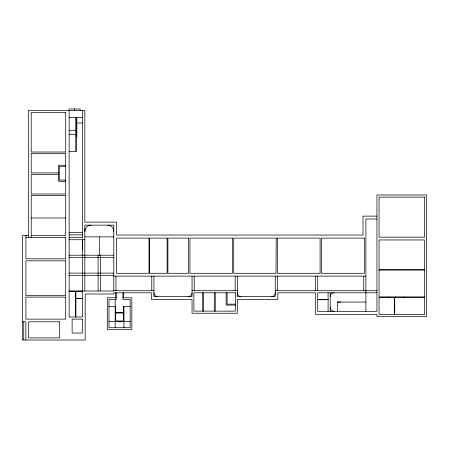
<?xml version="1.0" encoding="UTF-8"?>
<svg xmlns="http://www.w3.org/2000/svg" width="449" height="449" viewBox="0 0 449 449"><rect width="100%" height="100%" fill="white"/><g stroke="black" fill="none" stroke-linecap="round" stroke-linejoin="round"><path stroke-width="0.67" d="M82.403 241.001L82.403 249.161M82.403 242.247L82.403 241.674M69.14 291.446L82.403 291.446L69.14 291.182L82.403 291.019L113.793 291.019L113.793 225.145L84.833 225.145L84.833 291.019M69.14 117.442L82.403 117.442M76.302 122.97L82.403 122.97M69.14 130.272L76.302 130.272M69.14 134.588L76.302 134.588M69.14 151.408L76.302 151.408L76.302 117.442M65.689 165.238L58.449 165.238L58.449 181.295L65.689 181.295M65.689 166.478L59.268 166.478L59.268 180.049L65.689 180.049M58.449 172.927L31.206 172.927L31.206 153.345L65.689 153.345L65.689 194.019L31.206 194.019L31.206 174.431L58.449 174.431M376.947 216.126L363.022 216.126L363.022 235.046L116.549 235.046L116.549 222.137L84.833 222.137L84.833 110.415L28.416 110.415L28.416 237.611M31.206 217.978L65.689 217.978M376.947 219L365.896 219L365.896 311.314M69.14 232.436L82.403 232.436M69.14 234.872L82.403 234.872M28.416 235.489L22.45 235.489L22.45 340.011L85.187 340.011L85.187 294.028L113.793 294.028L113.793 292.787L151.375 292.787L151.375 299.421L192.049 299.421L192.049 313.256L237.319 313.256L237.319 299.421L277.819 299.421L277.819 292.787L315.58 292.787L315.58 314.362L376.947 314.362L376.947 316.483L426.55 316.483L426.55 194.989L376.947 194.989L376.947 311.314L317.701 311.314L317.701 299.73L328.09 299.73M31.206 235.489L65.689 235.489L65.689 195.343L31.206 195.343L31.206 237.611M84.833 236.859L113.793 236.859M69.14 237.302L82.403 237.302M25.896 237.611L65.689 237.611M69.14 239.732L84.833 239.732M69.14 255.206L113.793 255.206M69.062 257.642L113.85 257.642M379.068 269.664L424.608 269.664M379.068 270.107L424.608 270.107M69.14 273.115L113.793 273.115M69.073 275.546L113.793 275.546M113.793 276.118L365.896 276.118M113.793 290.711L153.94 290.711M192.049 290.711L237.319 290.711M275.254 290.711L376.947 290.711M69.14 291.182L82.403 291.182M376.947 292.787L317.701 292.787L317.701 299.421L328.09 299.421M424.608 296.901L379.068 296.901L379.068 239.957L424.608 239.957L424.608 314.362L379.068 314.362L379.068 297.345L394.278 297.345L394.278 314.362M424.608 297.345L394.722 297.345L394.722 314.362M116.229 297.782L107.3 297.782L107.3 329.398L131.832 329.398L131.832 297.782L122.903 297.782M75.903 298.299L82.403 298.299M75.903 298.563L82.403 298.563M337.395 311.314L337.395 302.042L365.896 302.048M235.489 304.136L227.093 304.136L227.093 292.787M235.489 305.096L226.133 305.096L226.133 292.787M108.978 306.538L115.696 306.538L115.696 312.504M130.148 306.538L123.43 306.538L123.43 312.504M115.168 312.504L123.963 312.504M108.978 321.523L130.148 321.523M22.45 321.793L25.896 321.793L25.896 340.011M337.395 302.042L340.74 302.048M84.867 229.136L84.833 231.33A6.078 6.078 0 0 1 90.805 225.145M82.403 240.754L82.403 239.732L82.403 317.016L69.14 317.016L69.14 108.989L80.158 108.989L80.158 110.415M404.01 296.901L404.01 297.345M395.361 296.901L395.361 297.345M388.402 296.901L388.402 297.345M382.907 296.901L382.907 297.345M363.741 276.118L363.741 290.711M330.211 292.787L330.211 311.314M328.09 292.787L328.09 311.314M317.724 276.118L317.724 290.711M315.574 276.118L315.574 290.711M277.409 276.118L277.409 290.711M275.254 276.118L275.254 296.632L237.319 296.632L237.319 276.118M235.169 276.118L235.169 290.711M215.251 292.787L215.251 311.135M214.291 292.787L214.291 311.135M203.666 292.787L203.666 311.135M202.707 292.787L202.707 311.135M194.204 276.118L194.204 290.711M192.049 276.118L192.049 296.632L153.94 296.632L153.94 276.118M151.784 276.118L151.784 290.711M123.963 306.538L123.963 327.714M123.43 292.787L123.43 297.782M122.903 292.787L122.903 299.466L130.148 299.466L130.148 327.714L108.978 327.714L108.978 299.466L116.229 299.466L116.229 292.787M115.943 276.118L115.943 290.711M115.696 292.787L115.696 297.782M115.168 299.466L115.168 327.714M100.531 255.206L100.531 291.019M99.313 236.859L99.313 255.206M98.095 255.206L98.095 291.019M82.403 110.415L82.403 237.65M76.83 117.442L76.83 136.984M75.903 291.446L75.903 317.016M75.769 117.442L75.769 151.408M75.64 291.446L75.64 317.016M74.646 108.989L74.646 110.415M65.689 237.302L65.689 258.809L25.896 258.809L25.896 235.489M23.752 321.793L23.752 340.011M192.049 292.787A3.783 3.783 0 0 1 188.333 296.632M157.65 296.632A3.783 3.783 0 0 1 153.94 292.787M241.034 296.632A3.783 3.783 0 0 1 237.319 292.787M275.254 292.787A3.783 3.783 0 0 1 271.544 296.632M107.822 225.145A6.078 6.078 0 0 1 113.793 231.33M333.927 311.314A3.715 3.715 0 0 1 330.211 307.599M330.211 296.458A3.715 3.715 0 0 1 333.927 292.787M276.191 238.099L276.012 273.289L233.744 273.289L233.744 238.099L276.191 238.099M277.6 238.099L277.42 273.289L320.109 273.289L320.109 238.099L277.6 238.099M65.689 112.536L31.206 112.536L31.206 152.015L65.689 152.015L65.689 112.536M424.608 197.111L379.068 197.111L379.068 237.167L424.608 237.167L424.608 197.111M148.984 238.099L116.549 238.099L116.549 273.289L148.984 273.289L148.984 238.099M167.101 238.099L149.629 238.099L149.629 273.289L167.101 273.289L167.101 238.099M188.602 238.099L167.887 238.099L167.887 273.289L188.602 273.289L188.602 238.099M232.419 238.099L189.933 238.099L189.933 273.289L232.419 273.289L232.419 238.099M364.319 238.099L321.433 238.099L321.433 273.289L364.319 273.289L364.319 238.099M65.689 260.813L25.896 260.813L25.896 295.599L65.689 295.599L65.689 260.813M235.489 292.787L193.884 292.787L193.884 311.135L235.489 311.135L235.489 292.787M65.689 297.098L25.896 297.098L25.896 319.138L65.689 319.138L65.689 297.098M123.43 313.037L115.696 313.037L115.696 320.996L123.43 320.996L123.43 313.037M82.403 319.138L72.126 319.138L72.126 333.046L82.403 333.046L82.403 319.138M59.683 321.793L28.685 321.793L28.685 337.889L59.683 337.889L59.683 321.793"/></g></svg>
